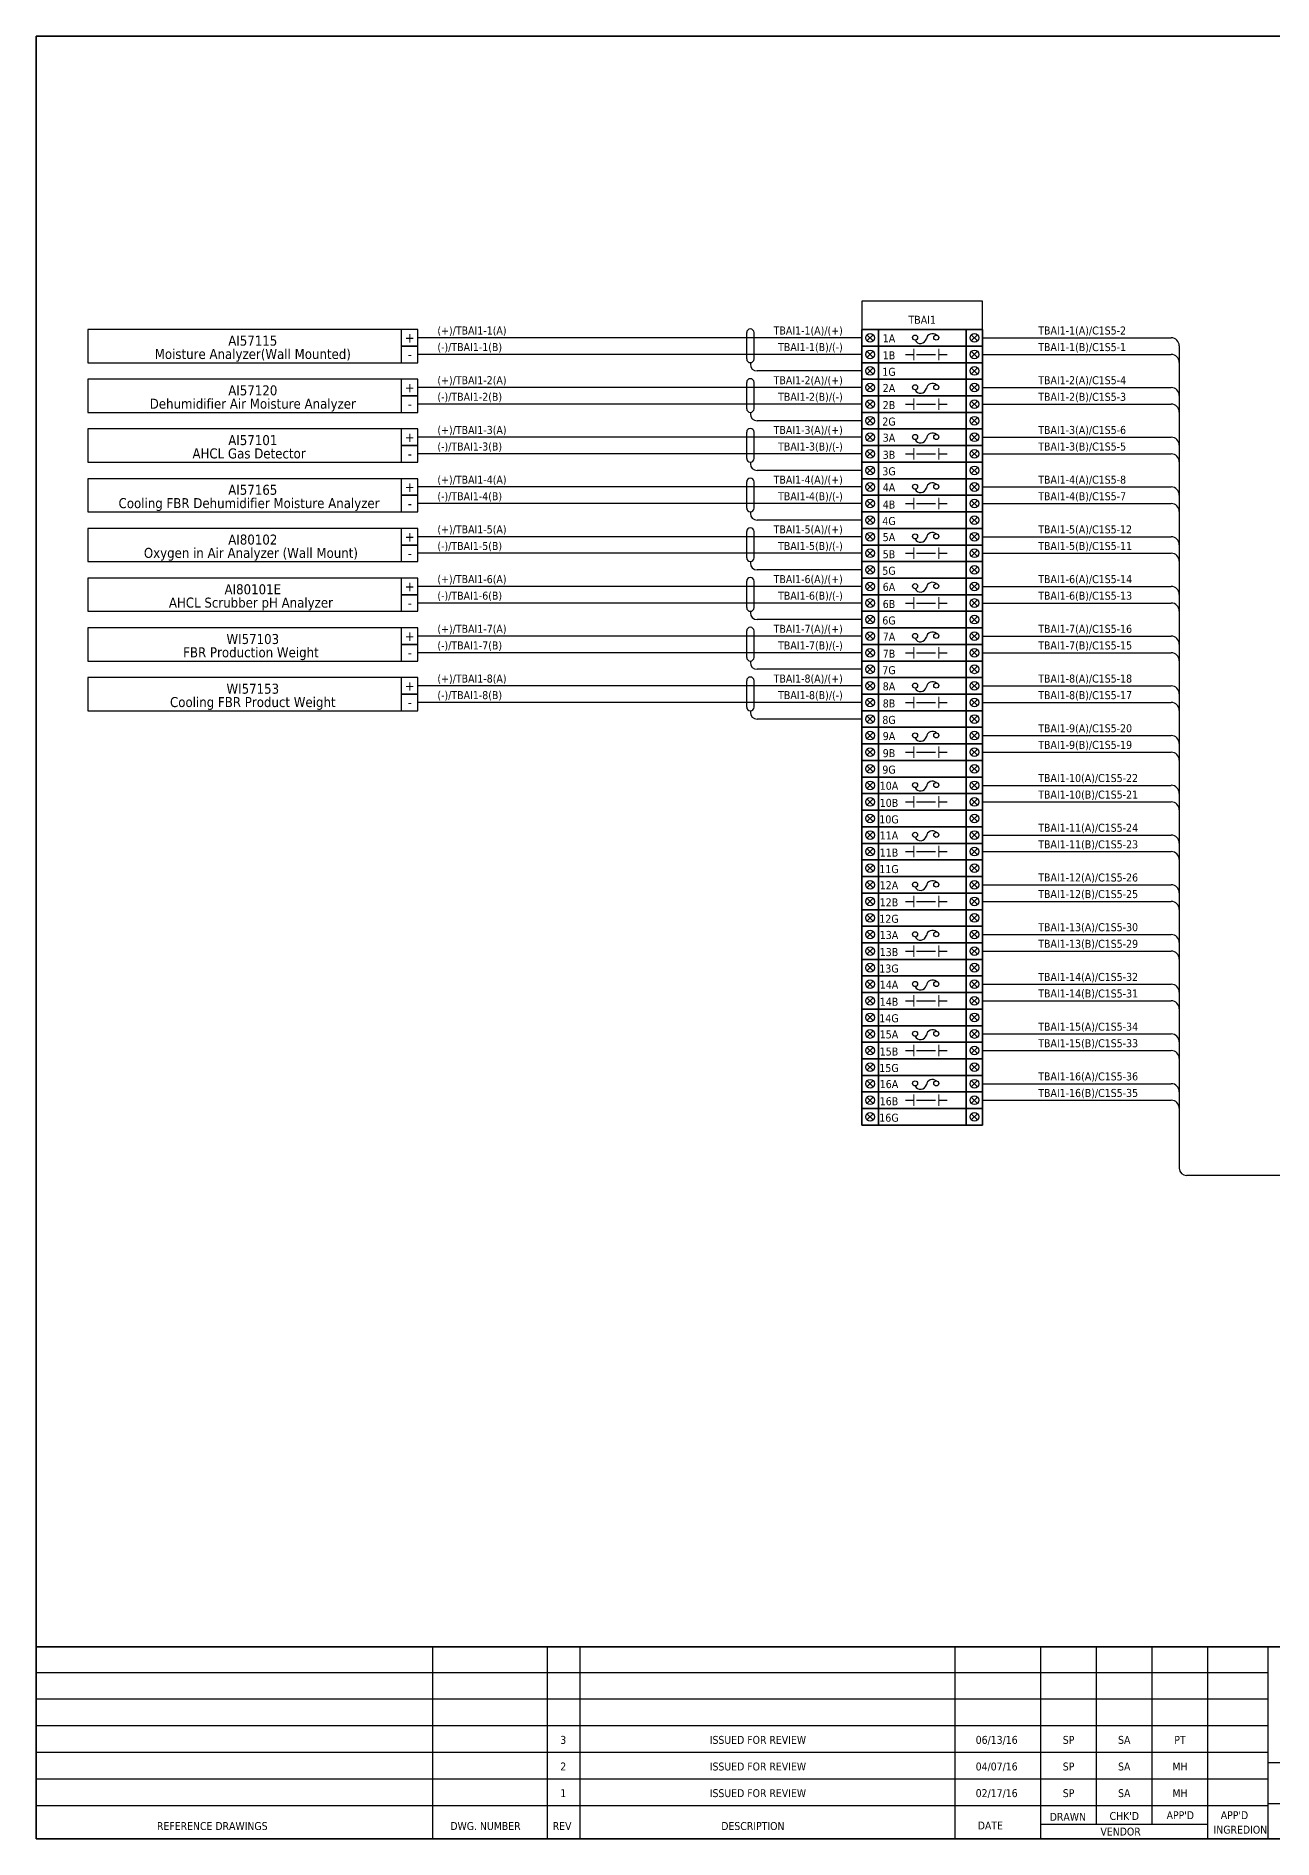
# Model space of a CAD drawing. Header units: millimetres. Extents: x 0 to 1792788, y -13 to 262234.
# Drawn here: x 454883 to 502019, y 184506 to 253193 of the extents above; entities that cross this region are included whole.
import ezdxf
from ezdxf.enums import TextEntityAlignment as Align

# ---------------------------------------------------------------- set-up
doc = ezdxf.new("R2010")
doc.units = ezdxf.units.MM
for name, color, linetype, lineweight in [('GT_1', 9, 'Continuous', 25), ('HELPPOINT', 7, 'Continuous', 25), ('MEMBER', 7, 'Continuous', 25), ('power', 7, 'Continuous', 25)]:
    doc.layers.add(name, color=color, linetype=linetype, lineweight=lineweight)
doc.styles.add('Tahoma', font='')
doc.styles.get('Tahoma').set_extended_font_data('Tahoma')

# ---------------------------------------------------------------- blocks, each defined once
blk = doc.blocks.new('TPA')
at = {"layer": 'GT_1', "color": 4, "ltscale": 25.4}
for p, q in [((14309938, 12749437), (14309938, 12757755)), ((14314900, 12749437), (14314900, 12757755)), ((14316319, 12749437), (14316319, 12757755)), ((14332560, 12749437), (14332560, 12757755)), ((14336263, 12749437), (14336263, 12757755)), ((14338674, 12750067), (14338674, 12757755)), ((14341086, 12750068), (14341086, 12757756)), ((14343490, 12749437), (14343490, 12757755)), ((14346116, 12749437), (14346116, 12757755)), ((14346116, 12756634), (14292753, 12756634)), ((14346116, 12755485), (14292753, 12755485)), ((14346116, 12754332), (14292753, 12754332)), ((14346116, 12753180), (14292753, 12753180)), ((14368833, 12752737), (14346116, 12752737)), ((14346116, 12752028), (14292753, 12752028)), ((14346114, 12750875), (14292753, 12750875)), ((14368833, 12750964), (14346116, 12750964)), ((14343490, 12750067), (14336263, 12750067))]:
    blk.add_line(p, q, dxfattribs=at)
at = {"layer": 'HELPPOINT', "color": 4, "lineweight": 35, "ltscale": 25.4}
for p, q in [((14292753, 12749437), (14292753, 12827491)), ((14292753, 12827491), (14405128, 12827491)), ((14292753, 12749437), (14292753, 12827491)), ((14292753, 12827491), (14405128, 12827491)), ((14405128, 12749437), (14292753, 12749437)), ((14405128, 12749437), (14292753, 12749437))]:
    blk.add_line(p, q, dxfattribs=at)
at = {"layer": 'MEMBER', "color": 4, "lineweight": 35, "ltscale": 25.4}
blk.add_line((14292753, 12757755), (14405128, 12757755), dxfattribs=at)
blk.add_line((14292753, 12757755), (14405128, 12757755), dxfattribs=at)
at = {"layer": 'MEMBER', "color": 4, "style": 'Tahoma'}
for s, height, p in [('3', 343, (14315582, 12753726)), ('ISSUED FOR REVIEW', 342.77, (14324013, 12753726)), ('06/13/16', 342.8, (14334352, 12753726)), ('SP', 342.8, (14337466, 12753726)), ('SA', 342.8, (14339877, 12753726)), ('PT', 342.8, (14342288, 12753726)), ('2', 343, (14315582, 12752574)), ('ISSUED FOR REVIEW', 342.77, (14324013, 12752574)), ('04/07/16', 342.8, (14334352, 12752574)), ('SP', 342.8, (14337466, 12752574)), ('SA', 342.8, (14339877, 12752574)), ('MH', 342.8, (14342288, 12752574)), ('1', 343, (14315582, 12751421)), ('ISSUED FOR REVIEW', 342.77, (14324013, 12751421)), ('02/17/16', 342.8, (14334352, 12751421)), ('SP', 342.8, (14337466, 12751421)), ('SA', 342.8, (14339877, 12751421)), ('MH', 342.8, (14342288, 12751421))]:
    blk.add_text(s, height=height, dxfattribs=at).set_placement(p, align=Align.MIDDLE_CENTER)
for s, height, p in [('REFERENCE DRAWINGS', 342.77, (14297988, 12749826)), ('DWG. NUMBER', 342.77, (14310694, 12749826)), ('REV', 342.8, (14315126, 12749826)), ('DESCRIPTION', 342.77, (14322425, 12749826)), ('DATE', 342.8, (14333532, 12749847)), ('DRAWN', 342.8, (14336649, 12750224)), ("CHK'D", 342.8, (14339241, 12750260)), ("APP'D", 342.8, (14341710, 12750294)), ("APP'D", 342.8, (14344056, 12750294)), ('VENDOR', 342.8, (14338846, 12749586)), ('INGREDION', 342.8, (14343744, 12749668))]:
    blk.add_text(s, height=height, dxfattribs=at).set_placement(p)

msp = doc.modelspace()

# ---------------------------------------------------------------- linework, layer by layer
at = {"color": 3, "ltscale": 25.4}
for p, q in [((482243, 241894), (482243, 240890)), ((482104, 240750), (482104, 240688)), ((486351, 240434), (482358, 240434)), ((486784, 240551), (486549, 240316)), ((486549, 240551), (486784, 240316)), ((490523, 240551), (490758, 240316)), ((490758, 240551), (490523, 240316)), ((482243, 240000), (482243, 238995)), ((482104, 238855), (482104, 238793)), ((486351, 238539), (482358, 238539)), ((486784, 238657), (486549, 238422)), ((486549, 238657), (486784, 238422)), ((490523, 238657), (490758, 238422)), ((490758, 238657), (490523, 238422)), ((482243, 238105), (482243, 237101)), ((482104, 236961), (482104, 236899)), ((486351, 236645), (482358, 236645)), ((486784, 236762), (486549, 236527)), ((486549, 236762), (486784, 236527)), ((490523, 236762), (490758, 236527)), ((490758, 236762), (490523, 236527)), ((482243, 236211), (482243, 235206)), ((482104, 235066), (482104, 235004)), ((482243, 234316), (482243, 233312)), ((486351, 234750), (482358, 234750)), ((486784, 234868), (486549, 234633)), ((486549, 234868), (486784, 234633)), ((490523, 234868), (490758, 234633)), ((490758, 234868), (490523, 234633)), ((482104, 233172), (482104, 233110)), ((486351, 232856), (482358, 232856)), ((486784, 232973), (486549, 232738)), ((486549, 232973), (486784, 232738)), ((490523, 232973), (490758, 232738)), ((490758, 232973), (490523, 232738)), ((482243, 232422), (482243, 231417)), ((482104, 231277), (482104, 231215)), ((486351, 230961), (482358, 230961)), ((486784, 231079), (486549, 230844)), ((486549, 231079), (486784, 230844)), ((490523, 231079), (490758, 230844)), ((490758, 231079), (490523, 230844)), ((482243, 230527), (482243, 229523)), ((482104, 229383), (482104, 229321)), ((486351, 229067), (482358, 229067)), ((486784, 229184), (486549, 228949)), ((486549, 229184), (486784, 228949)), ((490523, 229184), (490758, 228949)), ((490758, 229184), (490523, 228949)), ((482243, 228633), (482243, 227628)), ((482104, 227489), (482104, 227426)), ((486351, 227172), (482358, 227172)), ((486784, 227290), (486549, 227055)), ((486549, 227290), (486784, 227055)), ((490523, 227290), (490758, 227055)), ((490758, 227290), (490523, 227055)), ((486784, 225395), (486549, 225160)), ((486549, 225395), (486784, 225160)), ((490523, 225395), (490758, 225160)), ((490758, 225395), (490523, 225160)), ((486784, 223501), (486549, 223266)), ((486549, 223501), (486784, 223266)), ((490523, 223501), (490758, 223266)), ((490758, 223501), (490523, 223266)), ((486784, 221607), (486549, 221372)), ((486549, 221607), (486784, 221372)), ((490523, 221607), (490758, 221372)), ((490758, 221607), (490523, 221372)), ((486784, 219712), (486549, 219477)), ((486549, 219712), (486784, 219477)), ((490523, 219712), (490758, 219477)), ((490758, 219712), (490523, 219477)), ((486784, 217818), (486549, 217583)), ((486549, 217818), (486784, 217583)), ((490523, 217818), (490758, 217583)), ((490758, 217818), (490523, 217583)), ((486784, 215923), (486549, 215688)), ((486549, 215923), (486784, 215688)), ((490523, 215923), (490758, 215688)), ((490758, 215923), (490523, 215688)), ((486784, 214029), (486549, 213794)), ((486549, 214029), (486784, 213794)), ((490523, 214029), (490758, 213794)), ((490758, 214029), (490523, 213794)), ((486784, 212134), (486549, 211899)), ((486549, 212134), (486784, 211899)), ((490523, 212134), (490758, 211899)), ((490758, 212134), (490523, 211899))]:
    msp.add_line(p, q, dxfattribs=at)
at = {"color": 1, "ltscale": 25.4}
for p, q in [((486784, 241814), (486549, 241579)), ((486549, 241814), (486784, 241579)), ((490523, 241814), (490758, 241579)), ((490758, 241814), (490523, 241579)), ((486784, 239920), (486549, 239685)), ((486549, 239920), (486784, 239685)), ((490523, 239920), (490758, 239685)), ((490758, 239920), (490523, 239685)), ((486784, 238025), (486549, 237790)), ((486549, 238025), (486784, 237790)), ((490523, 238025), (490758, 237790)), ((490758, 238025), (490523, 237790)), ((486784, 236131), (486549, 235896)), ((486549, 236131), (486784, 235896)), ((490523, 236131), (490758, 235896)), ((490758, 236131), (490523, 235896)), ((486784, 234236), (486549, 234001)), ((486549, 234236), (486784, 234001)), ((490523, 234236), (490758, 234001)), ((490758, 234236), (490523, 234001)), ((486784, 232342), (486549, 232107)), ((486549, 232342), (486784, 232107)), ((490523, 232342), (490758, 232107)), ((490758, 232342), (490523, 232107)), ((486784, 230447), (486549, 230212)), ((486549, 230447), (486784, 230212)), ((490523, 230447), (490758, 230212)), ((490758, 230447), (490523, 230212)), ((486784, 228553), (486549, 228318)), ((486549, 228553), (486784, 228318)), ((490523, 228553), (490758, 228318)), ((490758, 228553), (490523, 228318)), ((486784, 226658), (486549, 226423)), ((486549, 226658), (486784, 226423)), ((490523, 226658), (490758, 226423)), ((490758, 226658), (490523, 226423)), ((486784, 224764), (486549, 224529)), ((486549, 224764), (486784, 224529)), ((490523, 224764), (490758, 224529)), ((490758, 224764), (490523, 224529)), ((486784, 222870), (486549, 222635)), ((486549, 222870), (486784, 222635)), ((490523, 222870), (490758, 222635)), ((490758, 222870), (490523, 222635)), ((486784, 220975), (486549, 220740)), ((486549, 220975), (486784, 220740)), ((490523, 220975), (490758, 220740)), ((490758, 220975), (490523, 220740)), ((486784, 219081), (486549, 218846)), ((486549, 219081), (486784, 218846)), ((490523, 219081), (490758, 218846)), ((490758, 219081), (490523, 218846)), ((486784, 217186), (486549, 216951)), ((486549, 217186), (486784, 216951)), ((490523, 217186), (490758, 216951)), ((490758, 217186), (490523, 216951)), ((486784, 215292), (486549, 215057)), ((486549, 215292), (486784, 215057)), ((490523, 215292), (490758, 215057)), ((490758, 215292), (490523, 215057)), ((486784, 213397), (486549, 213162)), ((486549, 213397), (486784, 213162)), ((490523, 213397), (490758, 213162)), ((490758, 213397), (490523, 213162))]:
    msp.add_line(p, q, dxfattribs=at)
at = {"color": 4, "ltscale": 25.4}
for p, q in [((486351, 241697), (469434, 241697)), ((490956, 241697), (498145, 241697)), ((498450, 241392), (498450, 210061)), ((486351, 239802), (469434, 239802)), ((490956, 239802), (498145, 239802)), ((486351, 237908), (469434, 237908)), ((490956, 237908), (498145, 237908)), ((486351, 236013), (469434, 236013)), ((490956, 236013), (498145, 236013)), ((486351, 234119), (469434, 234119)), ((490956, 234119), (498145, 234119)), ((486351, 232224), (469434, 232224)), ((490956, 232224), (498145, 232224)), ((486351, 230330), (469434, 230330)), ((490956, 230330), (498145, 230330)), ((486351, 228435), (469434, 228435)), ((490956, 228435), (498145, 228435)), ((490956, 226541), (498145, 226541)), ((490956, 224646), (498145, 224646)), ((490956, 222752), (498145, 222752)), ((490956, 220858), (498145, 220858)), ((490956, 218963), (498145, 218963)), ((490956, 217069), (498145, 217069)), ((490956, 215174), (498145, 215174)), ((490956, 213280), (498145, 213280)), ((547406, 209780), (498731, 209780))]:
    msp.add_line(p, q, dxfattribs=at)
at = {"color": 7, "ltscale": 25.4}
for p, q in [((486784, 241183), (486549, 240948)), ((486549, 241183), (486784, 240948)), ((490523, 241183), (490758, 240948)), ((490758, 241183), (490523, 240948)), ((486351, 241065), (469434, 241065)), ((488017, 241065), (488335, 241065)), ((488436, 241065), (489162, 241065)), ((489290, 241065), (489608, 241065)), ((490956, 241065), (498145, 241065)), ((486351, 239171), (469434, 239171)), ((486784, 239288), (486549, 239053)), ((486549, 239288), (486784, 239053)), ((488017, 239171), (488335, 239171)), ((488436, 239171), (489162, 239171)), ((489290, 239171), (489608, 239171)), ((490523, 239288), (490758, 239053)), ((490758, 239288), (490523, 239053)), ((490956, 239171), (498145, 239171)), ((486351, 237276), (469434, 237276)), ((486784, 237394), (486549, 237159)), ((486549, 237394), (486784, 237159)), ((488017, 237276), (488335, 237276)), ((488436, 237276), (489162, 237276)), ((489290, 237276), (489608, 237276)), ((490523, 237394), (490758, 237159)), ((490758, 237394), (490523, 237159)), ((490956, 237276), (498145, 237276)), ((486351, 235382), (469434, 235382)), ((486784, 235499), (486549, 235264)), ((486549, 235499), (486784, 235264)), ((488017, 235382), (488335, 235382)), ((488436, 235382), (489162, 235382)), ((489290, 235382), (489608, 235382)), ((490523, 235499), (490758, 235264)), ((490758, 235499), (490523, 235264)), ((490956, 235382), (498145, 235382)), ((486784, 233605), (486549, 233370)), ((486549, 233605), (486784, 233370)), ((490523, 233605), (490758, 233370)), ((490758, 233605), (490523, 233370)), ((486351, 233487), (469434, 233487)), ((488017, 233487), (488335, 233487)), ((488436, 233487), (489162, 233487)), ((489290, 233487), (489608, 233487)), ((490956, 233487), (498145, 233487)), ((486351, 231593), (469434, 231593)), ((486784, 231710), (486549, 231475)), ((486549, 231710), (486784, 231475)), ((488017, 231593), (488335, 231593)), ((488436, 231593), (489162, 231593)), ((489290, 231593), (489608, 231593)), ((490523, 231710), (490758, 231475)), ((490758, 231710), (490523, 231475)), ((490956, 231593), (498145, 231593)), ((486351, 229698), (469434, 229698)), ((486784, 229816), (486549, 229581)), ((486549, 229816), (486784, 229581)), ((488017, 229698), (488335, 229698)), ((488436, 229698), (489162, 229698)), ((489290, 229698), (489608, 229698)), ((490523, 229816), (490758, 229581)), ((490758, 229816), (490523, 229581)), ((490956, 229698), (498145, 229698)), ((486351, 227804), (469434, 227804)), ((486784, 227921), (486549, 227686)), ((486549, 227921), (486784, 227686)), ((488017, 227804), (488335, 227804)), ((488436, 227804), (489162, 227804)), ((489290, 227804), (489608, 227804)), ((490523, 227921), (490758, 227686)), ((490758, 227921), (490523, 227686)), ((490956, 227804), (498145, 227804)), ((486784, 226027), (486549, 225792)), ((486549, 226027), (486784, 225792)), ((490523, 226027), (490758, 225792)), ((490758, 226027), (490523, 225792)), ((488017, 225909), (488335, 225909)), ((488436, 225909), (489162, 225909)), ((489290, 225909), (489608, 225909)), ((490956, 225909), (498145, 225909)), ((486784, 224132), (486549, 223897)), ((486549, 224132), (486784, 223897)), ((488017, 224015), (488335, 224015)), ((488436, 224015), (489162, 224015)), ((489290, 224015), (489608, 224015)), ((490523, 224132), (490758, 223897)), ((490758, 224132), (490523, 223897)), ((490956, 224015), (498145, 224015)), ((486784, 222238), (486549, 222003)), ((486549, 222238), (486784, 222003)), ((488017, 222121), (488335, 222121)), ((488436, 222121), (489162, 222121)), ((489290, 222121), (489608, 222121)), ((490523, 222238), (490758, 222003)), ((490758, 222238), (490523, 222003)), ((490956, 222121), (498145, 222121)), ((486784, 220344), (486549, 220109)), ((486549, 220344), (486784, 220109)), ((488017, 220226), (488335, 220226)), ((488436, 220226), (489162, 220226)), ((489290, 220226), (489608, 220226)), ((490523, 220344), (490758, 220109)), ((490758, 220344), (490523, 220109)), ((490956, 220226), (498145, 220226)), ((486784, 218449), (486549, 218214)), ((486549, 218449), (486784, 218214)), ((490523, 218449), (490758, 218214)), ((490758, 218449), (490523, 218214)), ((488017, 218332), (488335, 218332)), ((488436, 218332), (489162, 218332)), ((489290, 218332), (489608, 218332)), ((490956, 218332), (498145, 218332)), ((486784, 216555), (486549, 216320)), ((486549, 216555), (486784, 216320)), ((488017, 216437), (488335, 216437)), ((488436, 216437), (489162, 216437)), ((489290, 216437), (489608, 216437)), ((490523, 216555), (490758, 216320)), ((490758, 216555), (490523, 216320)), ((490956, 216437), (498145, 216437)), ((486784, 214660), (486549, 214425)), ((486549, 214660), (486784, 214425)), ((488017, 214543), (488335, 214543)), ((488436, 214543), (489162, 214543)), ((489290, 214543), (489608, 214543)), ((490523, 214660), (490758, 214425)), ((490758, 214660), (490523, 214425)), ((490956, 214543), (498145, 214543)), ((486784, 212766), (486549, 212531)), ((486549, 212766), (486784, 212531)), ((488017, 212648), (488335, 212648)), ((488436, 212648), (489162, 212648)), ((489290, 212648), (489608, 212648)), ((490523, 212766), (490758, 212531)), ((490758, 212766), (490523, 212531)), ((490956, 212648), (498145, 212648))]:
    msp.add_line(p, q, dxfattribs=at)
at = {"color": 7, "lineweight": 9, "ltscale": 25.4}
for p, q in [((488335, 240848), (488335, 241282)), ((489290, 240848), (489290, 241282)), ((488335, 238954), (488335, 239387)), ((489290, 238954), (489290, 239387)), ((488335, 237060), (488335, 237493)), ((489290, 237060), (489290, 237493)), ((488335, 235165), (488335, 235599)), ((489290, 235165), (489290, 235599)), ((488335, 233271), (488335, 233704)), ((489290, 233271), (489290, 233704)), ((488335, 231376), (488335, 231810)), ((489290, 231376), (489290, 231810)), ((488335, 229482), (488335, 229915)), ((489290, 229482), (489290, 229915)), ((488335, 227587), (488335, 228021)), ((489290, 227587), (489290, 228021)), ((488335, 225693), (488335, 226126)), ((489290, 225693), (489290, 226126)), ((488335, 223798), (488335, 224232)), ((489290, 223798), (489290, 224232)), ((488335, 221904), (488335, 222337)), ((489290, 221904), (489290, 222337)), ((488335, 220009), (488335, 220443)), ((489290, 220009), (489290, 220443)), ((488335, 218115), (488335, 218548)), ((489290, 218115), (489290, 218548)), ((488335, 216220), (488335, 216654)), ((489290, 216220), (489290, 216654)), ((488335, 214326), (488335, 214759)), ((489290, 214326), (489290, 214759)), ((488335, 212431), (488335, 212865)), ((489290, 212431), (489290, 212865))]:
    msp.add_line(p, q, dxfattribs=at)
at = {"color": 4, "ltscale": 25.4}
msp.add_lwpolyline([(486351, 242012), (490956, 242012), (490956, 243091), (486351, 243091)], close=True, dxfattribs=at)
at = {"color": 2, "ltscale": 25.4}
for points in [[(456853, 240749), (469434, 240749), (469434, 242012), (456853, 242012)], [(456853, 238855), (469434, 238855), (469434, 240118), (456853, 240118)], [(456853, 236961), (469434, 236961), (469434, 238223), (456853, 238223)], [(456853, 235066), (469434, 235066), (469434, 236329), (456853, 236329)], [(456853, 233172), (469434, 233172), (469434, 234435), (456853, 234435)], [(456853, 231277), (469434, 231277), (469434, 232540), (456853, 232540)], [(456853, 229383), (469434, 229383), (469434, 230646), (456853, 230646)], [(456853, 227488), (469434, 227488), (469434, 228751), (456853, 228751)]]:
    msp.add_lwpolyline(points, close=True, dxfattribs=at)
at = {"color": 1, "ltscale": 25.4}
for points in [[(468802, 241381), (469434, 241381), (469434, 242012), (468802, 242012)], [(486351, 241381), (486982, 241381), (486982, 242012), (486351, 242012)], [(486982, 241381), (490325, 241381), (490325, 242012), (486982, 242012)], [(490325, 241381), (490956, 241381), (490956, 242012), (490325, 242012)], [(468802, 239486), (469434, 239486), (469434, 240118), (468802, 240118)], [(486351, 239486), (486982, 239486), (486982, 240118), (486351, 240118)], [(486982, 239486), (490325, 239486), (490325, 240118), (486982, 240118)], [(490325, 239486), (490956, 239486), (490956, 240118), (490325, 240118)], [(468802, 237592), (469434, 237592), (469434, 238223), (468802, 238223)], [(486351, 237592), (486982, 237592), (486982, 238223), (486351, 238223)], [(486982, 237592), (490325, 237592), (490325, 238223), (486982, 238223)], [(490325, 237592), (490956, 237592), (490956, 238223), (490325, 238223)], [(468802, 235698), (469434, 235698), (469434, 236329), (468802, 236329)], [(486351, 235698), (486982, 235698), (486982, 236329), (486351, 236329)], [(486982, 235698), (490325, 235698), (490325, 236329), (486982, 236329)], [(490325, 235698), (490956, 235698), (490956, 236329), (490325, 236329)], [(468802, 233803), (469434, 233803), (469434, 234435), (468802, 234435)], [(486351, 233803), (486982, 233803), (486982, 234435), (486351, 234435)], [(486982, 233803), (490325, 233803), (490325, 234435), (486982, 234435)], [(490325, 233803), (490956, 233803), (490956, 234435), (490325, 234435)], [(468802, 231909), (469434, 231909), (469434, 232540), (468802, 232540)], [(486351, 231909), (486982, 231909), (486982, 232540), (486351, 232540)], [(486982, 231909), (490325, 231909), (490325, 232540), (486982, 232540)], [(490325, 231909), (490956, 231909), (490956, 232540), (490325, 232540)], [(468802, 230014), (469434, 230014), (469434, 230646), (468802, 230646)], [(486351, 230014), (486982, 230014), (486982, 230646), (486351, 230646)], [(486982, 230014), (490325, 230014), (490325, 230646), (486982, 230646)], [(490325, 230014), (490956, 230014), (490956, 230646), (490325, 230646)], [(468802, 228120), (469434, 228120), (469434, 228751), (468802, 228751)], [(486351, 228120), (486982, 228120), (486982, 228751), (486351, 228751)], [(486982, 228120), (490325, 228120), (490325, 228751), (486982, 228751)], [(490325, 228120), (490956, 228120), (490956, 228751), (490325, 228751)], [(486351, 226225), (486982, 226225), (486982, 226857), (486351, 226857)], [(486982, 226225), (490325, 226225), (490325, 226857), (486982, 226857)], [(490325, 226225), (490956, 226225), (490956, 226857), (490325, 226857)], [(486351, 224331), (486982, 224331), (486982, 224962), (486351, 224962)], [(486982, 224331), (490325, 224331), (490325, 224962), (486982, 224962)], [(490325, 224331), (490956, 224331), (490956, 224962), (490325, 224962)], [(486351, 222436), (486982, 222436), (486982, 223068), (486351, 223068)], [(486982, 222436), (490325, 222436), (490325, 223068), (486982, 223068)], [(490325, 222436), (490956, 222436), (490956, 223068), (490325, 223068)], [(486351, 220542), (486982, 220542), (486982, 221173), (486351, 221173)], [(486982, 220542), (490325, 220542), (490325, 221173), (486982, 221173)], [(490325, 220542), (490956, 220542), (490956, 221173), (490325, 221173)], [(486351, 218647), (486982, 218647), (486982, 219279), (486351, 219279)], [(486982, 218647), (490325, 218647), (490325, 219279), (486982, 219279)], [(490325, 218647), (490956, 218647), (490956, 219279), (490325, 219279)], [(486351, 216753), (486982, 216753), (486982, 217384), (486351, 217384)], [(486982, 216753), (490325, 216753), (490325, 217384), (486982, 217384)], [(490325, 216753), (490956, 216753), (490956, 217384), (490325, 217384)], [(486351, 214858), (486982, 214858), (486982, 215490), (486351, 215490)], [(486982, 214858), (490325, 214858), (490325, 215490), (486982, 215490)], [(490325, 214858), (490956, 214858), (490956, 215490), (490325, 215490)], [(486351, 212964), (486982, 212964), (486982, 213595), (486351, 213595)], [(486982, 212964), (490325, 212964), (490325, 213595), (486982, 213595)], [(490325, 212964), (490956, 212964), (490956, 213595), (490325, 213595)]]:
    msp.add_lwpolyline(points, close=True, dxfattribs=at)
at = {"color": 3, "ltscale": 25.4}
for points in [[(481964, 240890), (481964, 240890), (481964, 241894)], [(481964, 238995), (481964, 238995), (481964, 240000)], [(481964, 237101), (481964, 237101), (481964, 238105)], [(481964, 235206), (481964, 235206), (481964, 236211)], [(481964, 233312), (481964, 233312), (481964, 234316)], [(481964, 231417), (481964, 231417), (481964, 232422)], [(481964, 229523), (481964, 229523), (481964, 230527)], [(481964, 227628), (481964, 227628), (481964, 228633)]]:
    msp.add_lwpolyline(points, dxfattribs=at)
at = {"color": 7, "lineweight": 30, "ltscale": 25.4}
for points in [[(486351, 242012), (490956, 242012), (490956, 240118), (486351, 240118), (486351, 242012)], [(486351, 240118), (490956, 240118), (490956, 238223), (486351, 238223), (486351, 240118)], [(486351, 238223), (490956, 238223), (490956, 236329), (486351, 236329), (486351, 238223)], [(486351, 236329), (490956, 236329), (490956, 234435), (486351, 234435), (486351, 236329)], [(486351, 234435), (490956, 234435), (490956, 232540), (486351, 232540), (486351, 234435)], [(486351, 232540), (490956, 232540), (490956, 230646), (486351, 230646), (486351, 232540)], [(486351, 230646), (490956, 230646), (490956, 228751), (486351, 228751), (486351, 230646)], [(486351, 228751), (490956, 228751), (490956, 226857), (486351, 226857), (486351, 228751)], [(486351, 226857), (490956, 226857), (490956, 224962), (486351, 224962), (486351, 226857)], [(486351, 224962), (490956, 224962), (490956, 223068), (486351, 223068), (486351, 224962)], [(486351, 223068), (490956, 223068), (490956, 221173), (486351, 221173), (486351, 223068)], [(486351, 221173), (490956, 221173), (490956, 219279), (486351, 219279), (486351, 221173)], [(486351, 219279), (490956, 219279), (490956, 217384), (486351, 217384), (486351, 219279)], [(486351, 217384), (490956, 217384), (490956, 215490), (486351, 215490), (486351, 217384)], [(486351, 215490), (490956, 215490), (490956, 213595), (486351, 213595), (486351, 215490)], [(486351, 213595), (490956, 213595), (490956, 211701), (486351, 211701), (486351, 213595)]]:
    msp.add_lwpolyline(points, dxfattribs=at)
at = {"color": 7, "ltscale": 25.4}
for points in [[(468802, 240749), (469434, 240749), (469434, 241381), (468802, 241381)], [(486351, 240749), (486982, 240749), (486982, 241381), (486351, 241381)], [(486982, 240749), (490325, 240749), (490325, 241381), (486982, 241381)], [(490325, 240749), (490956, 240749), (490956, 241381), (490325, 241381)], [(468802, 238855), (469434, 238855), (469434, 239486), (468802, 239486)], [(486351, 238855), (486982, 238855), (486982, 239486), (486351, 239486)], [(486982, 238855), (490325, 238855), (490325, 239486), (486982, 239486)], [(490325, 238855), (490956, 238855), (490956, 239486), (490325, 239486)], [(468802, 236961), (469434, 236961), (469434, 237592), (468802, 237592)], [(486351, 236961), (486982, 236961), (486982, 237592), (486351, 237592)], [(486982, 236961), (490325, 236961), (490325, 237592), (486982, 237592)], [(490325, 236961), (490956, 236961), (490956, 237592), (490325, 237592)], [(468802, 235066), (469434, 235066), (469434, 235698), (468802, 235698)], [(486351, 235066), (486982, 235066), (486982, 235698), (486351, 235698)], [(486982, 235066), (490325, 235066), (490325, 235698), (486982, 235698)], [(490325, 235066), (490956, 235066), (490956, 235698), (490325, 235698)], [(468802, 233172), (469434, 233172), (469434, 233803), (468802, 233803)], [(486351, 233172), (486982, 233172), (486982, 233803), (486351, 233803)], [(486982, 233172), (490325, 233172), (490325, 233803), (486982, 233803)], [(490325, 233172), (490956, 233172), (490956, 233803), (490325, 233803)], [(468802, 231277), (469434, 231277), (469434, 231909), (468802, 231909)], [(486351, 231277), (486982, 231277), (486982, 231909), (486351, 231909)], [(486982, 231277), (490325, 231277), (490325, 231909), (486982, 231909)], [(490325, 231277), (490956, 231277), (490956, 231909), (490325, 231909)], [(468802, 229383), (469434, 229383), (469434, 230014), (468802, 230014)], [(486351, 229383), (486982, 229383), (486982, 230014), (486351, 230014)], [(486982, 229383), (490325, 229383), (490325, 230014), (486982, 230014)], [(490325, 229383), (490956, 229383), (490956, 230014), (490325, 230014)], [(468802, 227488), (469434, 227488), (469434, 228120), (468802, 228120)], [(486351, 227488), (486982, 227488), (486982, 228120), (486351, 228120)], [(486982, 227488), (490325, 227488), (490325, 228120), (486982, 228120)], [(490325, 227488), (490956, 227488), (490956, 228120), (490325, 228120)], [(486351, 225594), (486982, 225594), (486982, 226225), (486351, 226225)], [(486982, 225594), (490325, 225594), (490325, 226225), (486982, 226225)], [(490325, 225594), (490956, 225594), (490956, 226225), (490325, 226225)], [(486351, 223699), (486982, 223699), (486982, 224331), (486351, 224331)], [(486982, 223699), (490325, 223699), (490325, 224331), (486982, 224331)], [(490325, 223699), (490956, 223699), (490956, 224331), (490325, 224331)], [(486351, 221805), (486982, 221805), (486982, 222436), (486351, 222436)], [(486982, 221805), (490325, 221805), (490325, 222436), (486982, 222436)], [(490325, 221805), (490956, 221805), (490956, 222436), (490325, 222436)], [(486351, 219910), (486982, 219910), (486982, 220542), (486351, 220542)], [(486982, 219910), (490325, 219910), (490325, 220542), (486982, 220542)], [(490325, 219910), (490956, 219910), (490956, 220542), (490325, 220542)], [(486351, 218016), (486982, 218016), (486982, 218647), (486351, 218647)], [(486982, 218016), (490325, 218016), (490325, 218647), (486982, 218647)], [(490325, 218016), (490956, 218016), (490956, 218647), (490325, 218647)], [(486351, 216121), (486982, 216121), (486982, 216753), (486351, 216753)], [(486982, 216121), (490325, 216121), (490325, 216753), (486982, 216753)], [(490325, 216121), (490956, 216121), (490956, 216753), (490325, 216753)], [(486351, 214227), (486982, 214227), (486982, 214858), (486351, 214858)], [(486982, 214227), (490325, 214227), (490325, 214858), (486982, 214858)], [(490325, 214227), (490956, 214227), (490956, 214858), (490325, 214858)], [(486351, 212332), (486982, 212332), (486982, 212964), (486351, 212964)], [(486982, 212332), (490325, 212332), (490325, 212964), (486982, 212964)], [(490325, 212332), (490956, 212332), (490956, 212964), (490325, 212964)]]:
    msp.add_lwpolyline(points, close=True, dxfattribs=at)
at = {"color": 3, "ltscale": 25.4}
for points in [[(486351, 240118), (486982, 240118), (486982, 240749), (486351, 240749)], [(486982, 240118), (490325, 240118), (490325, 240749), (486982, 240749)], [(490325, 240118), (490956, 240118), (490956, 240749), (490325, 240749)], [(486351, 238223), (486982, 238223), (486982, 238855), (486351, 238855)], [(486982, 238223), (490325, 238223), (490325, 238855), (486982, 238855)], [(490325, 238223), (490956, 238223), (490956, 238855), (490325, 238855)], [(486351, 236329), (486982, 236329), (486982, 236961), (486351, 236961)], [(486982, 236329), (490325, 236329), (490325, 236961), (486982, 236961)], [(490325, 236329), (490956, 236329), (490956, 236961), (490325, 236961)], [(486351, 234435), (486982, 234435), (486982, 235066), (486351, 235066)], [(486982, 234435), (490325, 234435), (490325, 235066), (486982, 235066)], [(490325, 234435), (490956, 234435), (490956, 235066), (490325, 235066)], [(486351, 232540), (486982, 232540), (486982, 233172), (486351, 233172)], [(486982, 232540), (490325, 232540), (490325, 233172), (486982, 233172)], [(490325, 232540), (490956, 232540), (490956, 233172), (490325, 233172)], [(486351, 230646), (486982, 230646), (486982, 231277), (486351, 231277)], [(486982, 230646), (490325, 230646), (490325, 231277), (486982, 231277)], [(490325, 230646), (490956, 230646), (490956, 231277), (490325, 231277)], [(486351, 228751), (486982, 228751), (486982, 229383), (486351, 229383)], [(486982, 228751), (490325, 228751), (490325, 229383), (486982, 229383)], [(490325, 228751), (490956, 228751), (490956, 229383), (490325, 229383)], [(486351, 226857), (486982, 226857), (486982, 227488), (486351, 227488)], [(486982, 226857), (490325, 226857), (490325, 227488), (486982, 227488)], [(490325, 226857), (490956, 226857), (490956, 227488), (490325, 227488)], [(486351, 224962), (486982, 224962), (486982, 225594), (486351, 225594)], [(486982, 224962), (490325, 224962), (490325, 225594), (486982, 225594)], [(490325, 224962), (490956, 224962), (490956, 225594), (490325, 225594)], [(486351, 223068), (486982, 223068), (486982, 223699), (486351, 223699)], [(486982, 223068), (490325, 223068), (490325, 223699), (486982, 223699)], [(490325, 223068), (490956, 223068), (490956, 223699), (490325, 223699)], [(486351, 221173), (486982, 221173), (486982, 221805), (486351, 221805)], [(486982, 221173), (490325, 221173), (490325, 221805), (486982, 221805)], [(490325, 221173), (490956, 221173), (490956, 221805), (490325, 221805)], [(486351, 219279), (486982, 219279), (486982, 219910), (486351, 219910)], [(486982, 219279), (490325, 219279), (490325, 219910), (486982, 219910)], [(490325, 219279), (490956, 219279), (490956, 219910), (490325, 219910)], [(486351, 217384), (486982, 217384), (486982, 218016), (486351, 218016)], [(486982, 217384), (490325, 217384), (490325, 218016), (486982, 218016)], [(490325, 217384), (490956, 217384), (490956, 218016), (490325, 218016)], [(486351, 215490), (486982, 215490), (486982, 216121), (486351, 216121)], [(486982, 215490), (490325, 215490), (490325, 216121), (486982, 216121)], [(490325, 215490), (490956, 215490), (490956, 216121), (490325, 216121)], [(486351, 213595), (486982, 213595), (486982, 214227), (486351, 214227)], [(486982, 213595), (490325, 213595), (490325, 214227), (486982, 214227)], [(490325, 213595), (490956, 213595), (490956, 214227), (490325, 214227)], [(486351, 211701), (486982, 211701), (486982, 212332), (486351, 212332)], [(486982, 211701), (490325, 211701), (490325, 212332), (486982, 212332)], [(490325, 211701), (490956, 211701), (490956, 212332), (490325, 212332)]]:
    msp.add_lwpolyline(points, close=True, dxfattribs=at)
at = {"color": 1, "ltscale": 25.4}
for centre in [(486666, 241697), (490641, 241697), (486666, 239802), (490641, 239802), (486666, 237908), (490641, 237908), (486666, 236013), (490641, 236013), (486666, 234119), (490641, 234119), (486666, 232224), (490641, 232224), (486666, 230330), (490641, 230330), (486666, 228435), (490641, 228435), (486666, 226541), (490641, 226541), (486666, 224646), (490641, 224646), (486666, 222752), (490641, 222752), (486666, 220858), (490641, 220858), (486666, 218963), (490641, 218963), (486666, 217069), (490641, 217069), (486666, 215174), (490641, 215174), (486666, 213280), (490641, 213280)]:
    msp.add_circle(centre, 166, dxfattribs=at)
at = {"color": 7, "ltscale": 25.4}
for centre in [(486666, 241065), (490641, 241065), (486666, 239171), (490641, 239171), (486666, 237276), (490641, 237276), (486666, 235382), (490641, 235382), (486666, 233487), (490641, 233487), (486666, 231593), (490641, 231593), (486666, 229698), (490641, 229698), (486666, 227804), (490641, 227804), (486666, 225909), (490641, 225909), (486666, 224015), (490641, 224015), (486666, 222121), (490641, 222121), (486666, 220226), (490641, 220226), (486666, 218332), (490641, 218332), (486666, 216437), (490641, 216437), (486666, 214543), (490641, 214543), (486666, 212648), (490641, 212648)]:
    msp.add_circle(centre, 166, dxfattribs=at)
at = {"color": 3, "ltscale": 25.4}
for centre in [(486666, 240434), (490641, 240434), (486666, 238539), (490641, 238539), (486666, 236645), (490641, 236645), (486666, 234750), (490641, 234750), (486666, 232856), (490641, 232856), (486666, 230961), (490641, 230961), (486666, 229067), (490641, 229067), (486666, 227172), (490641, 227172), (486666, 225278), (490641, 225278), (486666, 223384), (490641, 223384), (486666, 221489), (490641, 221489), (486666, 219595), (490641, 219595), (486666, 217700), (490641, 217700), (486666, 215806), (490641, 215806), (486666, 213911), (490641, 213911), (486666, 212017), (490641, 212017)]:
    msp.add_circle(centre, 166, dxfattribs=at)
for centre, radius, start, end in [((482104, 241894), 140, 0, 180), ((482104, 240890), 140, 180, 0), ((482358, 240688), 254, 180, 270), ((482104, 240000), 140, 0, 180), ((482104, 238995), 140, 180, 0), ((482358, 238793), 254, 180, 270), ((482104, 238105), 140, 0, 180), ((482104, 237101), 140, 180, 0), ((482104, 236211), 140, 0, 180), ((482358, 236899), 254, 180, 270), ((482104, 235206), 140, 180, 0), ((482358, 235004), 254, 180, 270), ((482104, 234316), 140, 0, 180), ((482104, 233312), 140, 180, 0), ((482358, 233110), 254, 180, 270), ((482104, 232422), 140, 0, 180), ((482104, 231417), 140, 180, 0), ((482358, 231215), 254, 180, 270), ((482104, 230527), 140, 0, 180), ((482104, 229523), 140, 180, 0), ((482104, 228633), 140, 0, 180), ((482358, 229321), 254, 180, 270), ((482104, 227628), 140, 180, 0), ((482358, 227426), 254, 180, 270)]:
    msp.add_arc(centre, radius, start, end, dxfattribs=at)
at = {"color": 4, "ltscale": 25.4}
for centre, radius, start, end in [((498145, 241392), 305, 0, 90), ((498145, 239497), 305, 0, 90), ((498145, 237603), 305, 0, 90), ((498145, 235708), 305, 0, 90), ((498145, 233814), 305, 0, 90), ((498145, 231920), 305, 0, 90), ((498145, 230025), 305, 0, 90), ((498145, 228131), 305, 0, 90), ((498145, 226236), 305, 0, 90), ((498145, 224342), 305, 0, 90), ((498145, 222447), 305, 0, 90), ((498145, 220553), 305, 0, 90), ((498145, 218658), 305, 0, 90), ((498145, 216764), 305, 0, 90), ((498145, 214869), 305, 0, 90), ((498145, 212975), 305, 0, 90), ((498731, 210061), 281, 180.00018, 270.00001), ((498731, 210061), 281, 180, 270)]:
    msp.add_arc(centre, radius, start, end, dxfattribs=at)
at = {"color": 7, "ltscale": 25.4}
for centre in [(498145, 240760), (498145, 238866), (498145, 236971), (498145, 235077), (498145, 233183), (498145, 231288), (498145, 229394), (498145, 227499), (498145, 225605), (498145, 223710), (498145, 221816), (498145, 219921), (498145, 218027), (498145, 216132), (498145, 214238), (498145, 212343)]:
    msp.add_arc(centre, 305, 0, 90, dxfattribs=at)
at = {"layer": 'power', "color": 1, "ltscale": 25.4}
for centre in [(488381, 241706), (489191, 241706), (488381, 239812), (489191, 239812), (488381, 237918), (489191, 237918), (488381, 236023), (489191, 236023), (488381, 234129), (489191, 234129), (488381, 232234), (489191, 232234), (488381, 230340), (489191, 230340), (488381, 228445), (489191, 228445), (488381, 226551), (489191, 226551), (488381, 224656), (489191, 224656), (488381, 222762), (489191, 222762), (488381, 220867), (489191, 220867), (488381, 218973), (489191, 218973), (488381, 217078), (489191, 217078), (488381, 215184), (489191, 215184), (488381, 213289), (489191, 213289)]:
    msp.add_circle(centre, 96.7, dxfattribs=at)
for centre, radius, start, end in [((489044, 241620), 235, 51.13092, 171.32538), ((488588, 241711), 230, 206.16337, 346.03827), ((488588, 239817), 230, 206.16337, 346.03827), ((489044, 239726), 235, 51.13092, 171.32538), ((488588, 237923), 230, 206.16337, 346.03827), ((489044, 237831), 235, 51.13092, 171.32538), ((488588, 236028), 230, 206.16337, 346.03827), ((489044, 235937), 235, 51.13092, 171.32538), ((489044, 234043), 235, 51.13092, 171.32538), ((488588, 234134), 230, 206.16337, 346.03827), ((488588, 232239), 230, 206.16337, 346.03827), ((489044, 232148), 235, 51.13092, 171.32538), ((488588, 230345), 230, 206.16337, 346.03827), ((489044, 230254), 235, 51.13092, 171.32538), ((488588, 228450), 230, 206.16337, 346.03827), ((489044, 228359), 235, 51.13092, 171.32538), ((489044, 226465), 235, 51.13092, 171.32538), ((488588, 226556), 230, 206.16337, 346.03827), ((489044, 224570), 235, 51.13092, 171.32538), ((488588, 224661), 230, 206.16337, 346.03827), ((488588, 222767), 230, 206.16337, 346.03827), ((489044, 222676), 235, 51.13092, 171.32538), ((488588, 220872), 230, 206.16337, 346.03827), ((489044, 220781), 235, 51.13092, 171.32538), ((489044, 218887), 235, 51.13092, 171.32538), ((488588, 218978), 230, 206.16337, 346.03827), ((489044, 216992), 235, 51.13092, 171.32538), ((488588, 217083), 230, 206.16337, 346.03827), ((488588, 215189), 230, 206.16337, 346.03827), ((489044, 215098), 235, 51.13092, 171.32538), ((488588, 213294), 230, 206.16337, 346.03827), ((489044, 213203), 235, 51.13092, 171.32538)]:
    msp.add_arc(centre, radius, start, end, dxfattribs=at)

# ---------------------------------------------------------------- block references
at = {"xscale": 0.8800000000046566, "yscale": 0.8800000000046566, "zscale": 0.8800000000046566}
msp.add_blockref('TPA', (-12122739, -11034999), dxfattribs=at)

# ---------------------------------------------------------------- texts
at = {"color": 4, "style": 'Tahoma'}
for s, height, p in [('TBAI1', 304.8, (488653, 242382)), ('AI57115', 381, (463143, 241589)), ('Moisture Analyzer(Wall Mounted)', 381, (463143, 241081)), ('AI57120', 381, (463143, 239695)), ('Dehumidifier Air Moisture Analyzer', 381, (463143, 239187)), ('AI57101', 381, (463143, 237800)), ('AHCL Gas Detector  ', 381, (463143, 237292)), ('Cooling FBR Dehumidifier Moisture Analyzer  ', 381, (463143, 235398)), ('AI57165', 381, (463143, 235906)), ('Oxygen in Air Analyzer (Wall Mount) ', 381, (463143, 233503)), ('AI80102', 381, (463143, 234011)), ('AI80101E', 381, (463143, 232117)), ('AHCL Scrubber pH Analyzer ', 381, (463143, 231609)), ('WI57103', 381, (463143, 230222)), ('FBR Production Weight ', 381, (463143, 229714)), ('WI57153', 381, (463143, 228328)), ('Cooling FBR Product Weight', 381, (463143, 227820))]:
    msp.add_text(s, height=height, dxfattribs=at).set_placement(p, align=Align.MIDDLE_CENTER)
for s, p in [('(+)/TBAI1-1(A)', (470178, 241823)), ('TBAI1-1(A)/C1S5-2', (493074, 241823)), ('(+)/TBAI1-2(A)', (470178, 239929)), ('TBAI1-2(A)/C1S5-4', (493074, 239929)), ('(+)/TBAI1-3(A)', (470178, 238034)), ('TBAI1-3(A)/C1S5-6', (493074, 238034)), ('(+)/TBAI1-4(A)', (470178, 236140)), ('TBAI1-4(A)/C1S5-8', (493074, 236140)), ('(+)/TBAI1-5(A)', (470178, 234246)), ('TBAI1-5(A)/C1S5-12', (493074, 234246)), ('(+)/TBAI1-6(A)', (470178, 232351)), ('TBAI1-6(A)/C1S5-14', (493074, 232351)), ('(+)/TBAI1-7(A)', (470178, 230457)), ('TBAI1-7(A)/C1S5-16', (493074, 230457)), ('(+)/TBAI1-8(A)', (470178, 228562)), ('TBAI1-8(A)/C1S5-18', (493074, 228562)), ('TBAI1-9(A)/C1S5-20', (493074, 226668)), ('TBAI1-10(A)/C1S5-22', (493074, 224773)), ('TBAI1-11(A)/C1S5-24', (493074, 222879)), ('TBAI1-12(A)/C1S5-26', (493074, 220984)), ('TBAI1-13(A)/C1S5-30', (493074, 219090)), ('TBAI1-14(A)/C1S5-32', (493074, 217195)), ('TBAI1-15(A)/C1S5-34', (493074, 215301)), ('TBAI1-16(A)/C1S5-36', (493074, 213406))]:
    msp.add_text(s, height=304.8, dxfattribs=at).set_placement(p)
for s, p in [('TBAI1-1(A)/(+)', (485626, 241823)), ('TBAI1-2(A)/(+)', (485626, 239929)), ('TBAI1-3(A)/(+)', (485626, 238034)), ('TBAI1-4(A)/(+)', (485626, 236140)), ('TBAI1-5(A)/(+)', (485626, 234246)), ('TBAI1-6(A)/(+)', (485626, 232351)), ('TBAI1-7(A)/(+)', (485626, 230457)), ('TBAI1-8(A)/(+)', (485626, 228562))]:
    msp.add_text(s, height=304.8, dxfattribs=at).set_placement(p, align=Align.RIGHT)
at = {"color": 7, "style": 'Tahoma'}
for s, p in [('(-)/TBAI1-1(B)', (470178, 241192)), ('TBAI1-1(B)/C1S5-1', (493074, 241192)), ('(-)/TBAI1-2(B)', (470178, 239297)), ('TBAI1-2(B)/C1S5-3', (493074, 239297)), ('(-)/TBAI1-3(B)', (470178, 237403)), ('TBAI1-3(B)/C1S5-5', (493074, 237403)), ('(-)/TBAI1-4(B)', (470178, 235508)), ('TBAI1-4(B)/C1S5-7', (493074, 235508)), ('(-)/TBAI1-5(B)', (470178, 233614)), ('TBAI1-5(B)/C1S5-11', (493074, 233614)), ('(-)/TBAI1-6(B)', (470178, 231720)), ('TBAI1-6(B)/C1S5-13', (493074, 231720)), ('(-)/TBAI1-7(B)', (470178, 229825)), ('TBAI1-7(B)/C1S5-15', (493074, 229825)), ('(-)/TBAI1-8(B)', (470178, 227931)), ('TBAI1-8(B)/C1S5-17', (493074, 227931)), ('TBAI1-9(B)/C1S5-19', (493074, 226036)), ('TBAI1-10(B)/C1S5-21', (493074, 224142)), ('TBAI1-11(B)/C1S5-23', (493074, 222247)), ('TBAI1-12(B)/C1S5-25', (493074, 220353)), ('TBAI1-13(B)/C1S5-29', (493074, 218458)), ('TBAI1-14(B)/C1S5-31', (493074, 216564)), ('TBAI1-15(B)/C1S5-33', (493074, 214669)), ('TBAI1-16(B)/C1S5-35', (493074, 212775))]:
    msp.add_text(s, height=304.8, dxfattribs=at).set_placement(p)
for s, p in [('TBAI1-1(B)/(-)', (485626, 241192)), ('TBAI1-2(B)/(-)', (485626, 239297)), ('TBAI1-3(B)/(-)', (485626, 237403)), ('TBAI1-4(B)/(-)', (485626, 235508)), ('TBAI1-5(B)/(-)', (485626, 233614)), ('TBAI1-6(B)/(-)', (485626, 231720)), ('TBAI1-7(B)/(-)', (485626, 229825)), ('TBAI1-8(B)/(-)', (485626, 227931))]:
    msp.add_text(s, height=304.8, dxfattribs=at).set_placement(p, align=Align.RIGHT)
at = {"layer": 'power', "color": 1, "style": 'Tahoma'}
for p in [(469124, 241701), (469124, 239806), (469124, 237912), (469124, 236017), (469124, 234123), (469124, 232228), (469124, 230334), (469124, 228439)]:
    msp.add_text('+', height=381, dxfattribs=at).set_placement(p, align=Align.MIDDLE_CENTER)
at = {"layer": 'power', "color": 7, "style": 'Tahoma'}
for s, height, p in [('1A', 305.3, (487387, 241681)), ('1B', 305.3, (487387, 241029)), ('-', 381, (469124, 241070)), ('2A', 305.3, (487387, 239786)), ('-', 381, (469124, 239176)), ('2B', 305.3, (487387, 239134)), ('3A', 305.3, (487387, 237892)), ('-', 381, (469124, 237281)), ('3B', 305.3, (487387, 237240)), ('4A', 305.3, (487387, 235998)), ('-', 381, (469124, 235387)), ('4B', 305.3, (487387, 235345)), ('5A', 305.3, (487387, 234103)), ('5B', 305.3, (487387, 233451)), ('-', 381, (469124, 233492)), ('6A', 305.3, (487387, 232209)), ('-', 381, (469124, 231598)), ('6B', 305.3, (487387, 231556)), ('7A', 305.3, (487387, 230314)), ('-', 381, (469124, 229704)), ('7B', 305.3, (487387, 229662)), ('8A', 305.3, (487387, 228420)), ('-', 381, (469124, 227809)), ('8B', 305.3, (487387, 227768)), ('9A', 305.3, (487387, 226525)), ('9B', 305.3, (487387, 225873)), ('10A', 305.3, (487387, 224631)), ('10B', 305.3, (487387, 223979)), ('11A', 305.3, (487387, 222736)), ('11B', 305.3, (487387, 222084)), ('12A', 305.3, (487387, 220842)), ('12B', 305.3, (487387, 220190)), ('13A', 305.3, (487387, 218947)), ('13B', 305.3, (487387, 218295)), ('14A', 305.3, (487387, 217053)), ('14B', 305.3, (487387, 216401)), ('15A', 305.3, (487387, 215158)), ('15B', 305.3, (487387, 214506)), ('16A', 305.3, (487387, 213264)), ('16B', 305.3, (487387, 212612))]:
    msp.add_text(s, height=height, dxfattribs=at).set_placement(p, align=Align.MIDDLE_CENTER)
at = {"layer": 'power', "color": 3, "style": 'Tahoma'}
for s, p in [('1G', (487387, 240401)), ('2G', (487387, 238506)), ('3G', (487387, 236612)), ('4G', (487387, 234717)), ('5G', (487387, 232823)), ('6G', (487387, 230928)), ('7G', (487387, 229034)), ('8G', (487387, 227139)), ('9G', (487387, 225245)), ('10G', (487387, 223350)), ('11G', (487387, 221456)), ('12G', (487387, 219562)), ('13G', (487387, 217667)), ('14G', (487387, 215773)), ('15G', (487387, 213878)), ('16G', (487387, 211984))]:
    msp.add_text(s, height=305.3, dxfattribs=at).set_placement(p, align=Align.MIDDLE_CENTER)

doc.saveas('drawing.dxf')
